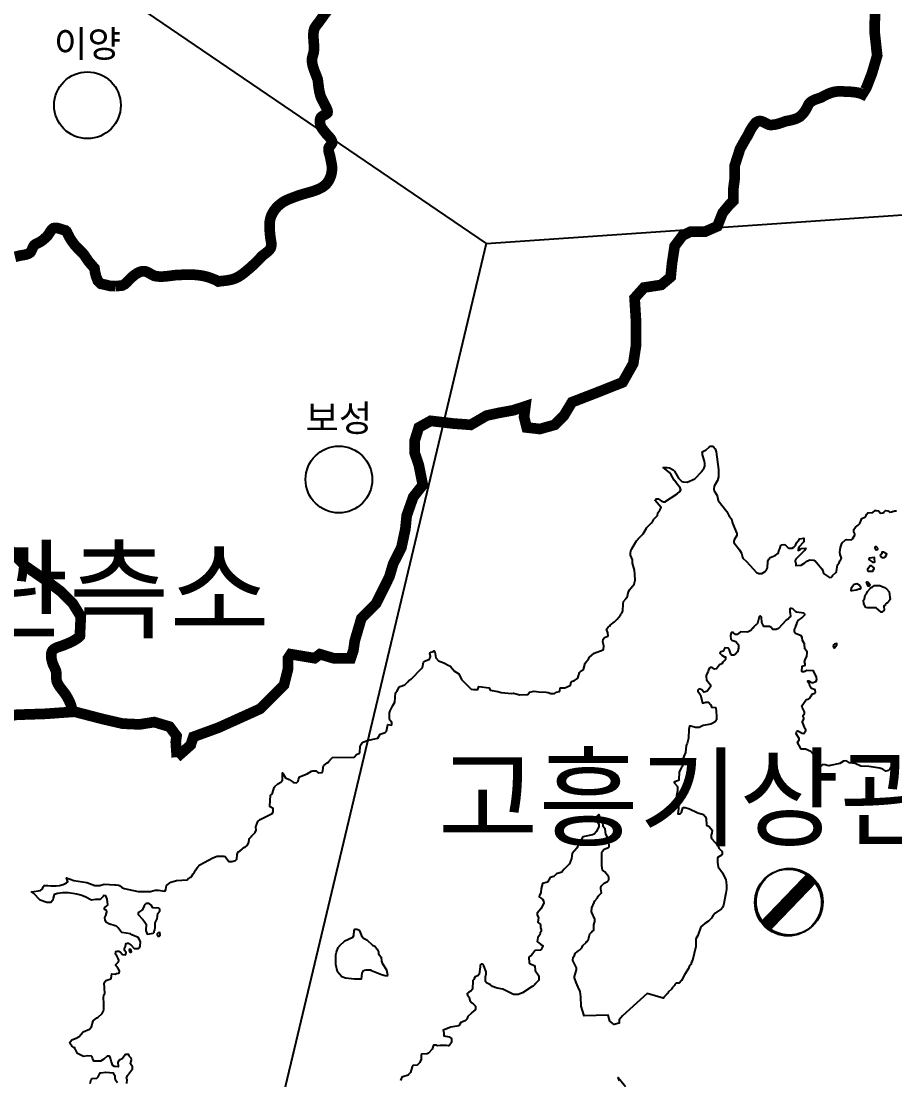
# Model space of a CAD drawing. Header units: millimetres. Extents: x -19392 to 580976, y -49129 to 736091.
# Drawn here: x 196213 to 228973, y 118143 to 157808 of the extents above; entities that cross this region are included whole.
import ezdxf
from ezdxf.enums import TextEntityAlignment as Align

# ---------------------------------------------------------------- set-up
doc = ezdxf.new("R2010")
doc.units = ezdxf.units.MM
for name, color, linetype in [('2121', 7, 'Continuous'), ('2122', 7, 'Continuous'), ('2411', 7, 'Continuous'), ('AWS', 4, 'Continuous'), ('AWS명', 2, 'Continuous'), ('EL', 2, 'Continuous'), ('Point', 1, 'Continuous'), ('관측소명', 3, 'Continuous'), ('기상청', 1, 'Continuous'), ('티센', 6, 'Continuous')]:
    doc.layers.add(name, color=color, linetype=linetype)
doc.styles.get("Standard").update_dxf_attribs({"font": ''})
doc.styles.get('Standard').set_extended_font_data('Gulim')

# ---------------------------------------------------------------- blocks, each defined once
blk = doc.blocks.new('관측소(기상청)')
at = {"layer": '기상청', "const_width": 500}
blk.add_lwpolyline([(821, 874), (-914, -926)], dxfattribs=at)
at = {"layer": '기상청'}
blk.add_circle((-46, -26), 1250, dxfattribs=at)

msp = doc.modelspace()

# ---------------------------------------------------------------- linework, layer by layer
at = {"layer": '2121', "color": 7}
for points in [[(200171, 118010), (200189, 118154), (200157, 118209), (200195, 118310), (200394, 118561), (200393, 118629), (200333, 118710), (200318, 118748), (200347, 118906), (200343, 118954), (200261, 119035), (200248, 119091), (200130, 119090), (199999, 118934), (199890, 118876), (199883, 118857), (199862, 118852), (199843, 118796), (199855, 118665), (199850, 118630), (199735, 118637), (199707, 118639), (199649, 118677), (199594, 118843), (199566, 118957), (199532, 119019), (199513, 119028), (199438, 119031), (199312, 118912), (199192, 118845), (198943, 118842), (198884, 118958), (198871, 119011), (198845, 119034), (198713, 119046), (198545, 119016), (198327, 119128), (198255, 119283), (198255, 119283), (198229, 119307), (198224, 119336), (198183, 119354), (198119, 119408), (198119, 119421), (198052, 119490), (198043, 119538), (198058, 119584), (198109, 119646), (198276, 119709), (198386, 119762), (198538, 119941), (198777, 120038), (198847, 120131), (198918, 120348), (199052, 120463), (199103, 120487), (199247, 120625), (199300, 120724), (199317, 120780), (199318, 121030), (199305, 121205), (199318, 121324), (199350, 121380), (199330, 121780), (199387, 121860), (199570, 121924), (199582, 121939), (199616, 122120), (199735, 122106), (199757, 122113), (199794, 122122), (199863, 122135), (199894, 122157), (199901, 122220), (199856, 122322), (199844, 122322), (199762, 122432), (199768, 122469), (199868, 122563), (199874, 122632), (199855, 122694), (199798, 122794), (199754, 122847), (199754, 122847), (199760, 122953), (199817, 122966), (199873, 122963), (199923, 122935), (200011, 122844), (200123, 122830), (200142, 122851), (200148, 122908), (200092, 122995), (200091, 123070), (200128, 123139), (200140, 123228), (200153, 123252), (200203, 123261), (200228, 123258), (200341, 123190), (200447, 123065), (200609, 123059), (200655, 123092), (200678, 123147), (200684, 123328), (200641, 123415), (200596, 123478), (200358, 123580), (200308, 123614), (199990, 123667), (199945, 123703), (199854, 123833), (199787, 123904), (199735, 123919), (199496, 123983), (199415, 124040), (199361, 124129), (199355, 124229), (199389, 124302), (199427, 124443), (199408, 124482), (199341, 124529), (199341, 124570), (199354, 124597), (199430, 124659), (199462, 124703), (199439, 124915), (199391, 125035), (199306, 125048), (199297, 125029), (199171, 124900), (198996, 124902), (198846, 124879), (198609, 125005), (198448, 125065), (198305, 125105), (197987, 125146), (197762, 125149), (197586, 125123), (197455, 125090), (197409, 124954), (197396, 124879), (197332, 124789), (197182, 124788), (197182, 124788), (196921, 124879), (196682, 125134), (196607, 125186), (196938, 125235), (197008, 125303), (197033, 125378), (197078, 125420), (197209, 125428), (197322, 125414), (197521, 125409), (197656, 125420), (197791, 125459), (197913, 125518), (197967, 125565), (197910, 125708), (198186, 125606), (198677, 125535), (198778, 125503), (198971, 125421), (199159, 125419), (199322, 125479), (199722, 125449), (199735, 125448), (199776, 125448), (199861, 125439), (199901, 125429), (199981, 125362), (200007, 125351), (200014, 125331), (200071, 125306), (200603, 125196), (201058, 125197), (201233, 125254), (201358, 125255), (201513, 125221), (201596, 125218), (201639, 125274), (201664, 125430), (201828, 125549), (202032, 125613), (202432, 125631), (202475, 125683), (202497, 125688), (202536, 125722), (202587, 125734), (202606, 125756), (202661, 125866), (202718, 125929), (202718, 125929), (202749, 126003), (202802, 126066), (202807, 126087), (202891, 126185), (202917, 126200), (203403, 126464), (203566, 126524), (203809, 126525), (203859, 126507), (203997, 126329), (204116, 126320), (204253, 126355), (204297, 126414), (204315, 126583), (204352, 126683), (204421, 126724), (204589, 126859), (204614, 126859), (204695, 126940), (204744, 127053), (204757, 127159), (204769, 127184), (204850, 127266), (204857, 127285), (204993, 127416), (205024, 127498), (205017, 127617), (205092, 127816), (205179, 127898), (205628, 128124), (205659, 128181), (205659, 128181), (205665, 128287), (205659, 128306), (205552, 128371), (205533, 128399), (205557, 128805), (205594, 128843), (205607, 128843), (205636, 128883), (205700, 129099), (205725, 129137), (205833, 129231), (205956, 129297), (206018, 129375), (206014, 129436), (206010, 129642), (206129, 129454), (206262, 129399), (206411, 129290), (206436, 129280), (206542, 129277), (206605, 129333), (206611, 129402), (206654, 129496), (206941, 129610), (207104, 129707), (207151, 129723), (207259, 129723), (207353, 129642), (207498, 129658), (207528, 129712), (207534, 129843), (207534, 129843), (207555, 129905), (207683, 130025), (207740, 130049), (207746, 130069), (207790, 130112), (207790, 130125), (207884, 130219), (208695, 130231), (208782, 130335), (208895, 130388), (208907, 130404), (208924, 130638), (208972, 130738), (209005, 130772), (209042, 130797), (209193, 130854), (209581, 130939), (209679, 131093), (209860, 131160), (209910, 131207), (209959, 131457), (210102, 131426), (210115, 131451), (210115, 131526), (210036, 131625), (210020, 131663), (210027, 131899), (210045, 131963), (210144, 132164), (210219, 132288), (210248, 132645), (210248, 132645), (210314, 132712), (210381, 132851), (210422, 132875), (210604, 132940), (210728, 133072), (210740, 133072), (210747, 133090), (210842, 133152), (211227, 133555), (211258, 133601), (211276, 133659), (211300, 133791), (211372, 133841), (211519, 133908), (211556, 133999), (211543, 134117), (211555, 134143), (211581, 134162), (211668, 134193), (211697, 134216), (211722, 134180), (211756, 133956), (211862, 133844), (212064, 133770), (212249, 133673), (212307, 133643), (212307, 133630), (212458, 133460), (212626, 133359), (212727, 133143), (213091, 132779), (213180, 132768), (213334, 132767), (213354, 132801), (213378, 132886), (213765, 132825), (213797, 132741), (214084, 132695), (214216, 132652), (214616, 132622), (214675, 132625), (214915, 132574), (215193, 132577), (215222, 132593), (215271, 132668), (215453, 132702), (215627, 132676), (215897, 132670), (215978, 132658), (216075, 132616), (216208, 132615), (216283, 132665), (216396, 132690), (216413, 132727), (216420, 132810), (216433, 132835), (216595, 132829), (216802, 132916), (216815, 132934), (216832, 133061), (216844, 133073), (216844, 133073), (216957, 133099), (217087, 133193), (217155, 133399), (217215, 133467), (217293, 133519), (217358, 133750), (217504, 133931), (217513, 133966), (217697, 134133), (218040, 134252), (218052, 134265), (218065, 134409), (218027, 134555), (218038, 134652), (218083, 134720), (218207, 134768), (218219, 134784), (218213, 134890), (218162, 135027), (218218, 135109), (218280, 135159), (218293, 135159), (218293, 135172), (218457, 135309), (218475, 135315), (218506, 135358), (218525, 135365), (218555, 135409), (218692, 135547), (218692, 135572), (218740, 135627), (218740, 135627), (218779, 135710), (218788, 135971), (218802, 136067), (218902, 136179), (218902, 136192), (218933, 136217), (218988, 136441), (219025, 136503), (219194, 136717), (219231, 136868), (219226, 137087), (219211, 137243), (219141, 137502), (219135, 137623), (219065, 137804), (219058, 137858), (219076, 137967), (219110, 138042), (219250, 138277), (219288, 138336), (219350, 138399), (219350, 138411), (219537, 138599), (219655, 138818), (219674, 138837), (219833, 139001), (219903, 139072), (219941, 139144), (220078, 139282), (220090, 139388), (220156, 139482), (220156, 139482), (220179, 139516), (220208, 139589), (219983, 139847), (219983, 139866), (220020, 139907), (220095, 139914), (220214, 139837), (220295, 139802), (220352, 139802), (220813, 140094), (220906, 140181), (220944, 140247), (220918, 140328), (220775, 140513), (220775, 140526), (220699, 140609), (220592, 140814), (220521, 140896), (220286, 141087), (220434, 141086), (220519, 141069), (220660, 141002), (220710, 140946), (220855, 140685), (220980, 140559), (221030, 140544), (221192, 140542), (221474, 140655), (221733, 140934), (221733, 140946), (221823, 141074), (221823, 141074), (221846, 141131), (221852, 141236), (221839, 141319), (221764, 141562), (221764, 141637), (221753, 141672), (221894, 141750), (222005, 141851), (222060, 141885), (222136, 141890), (222171, 141863), (222230, 141787), (222269, 141670), (222366, 141008), (222366, 140733), (222323, 140601), (222199, 140389), (222180, 140286), (222184, 140261), (222203, 140215), (222312, 140040), (222344, 139852), (222677, 139431), (222764, 139263), (222847, 139167), (222885, 138999), (223048, 138611), (223049, 138543), (222943, 138374), (222930, 138311), (222937, 138273), (222937, 138273), (223150, 138000), (223219, 137874), (223257, 137728), (223276, 137688), (223414, 137563), (223790, 137146), (223878, 137115), (223984, 137115), (224109, 137184), (224153, 137231), (224184, 137303), (224202, 137322), (224214, 137565), (224245, 137653), (224301, 137710), (224483, 137784), (224581, 137866), (224606, 137904), (224638, 138011), (224656, 138037), (224693, 138167), (224718, 138192), (224807, 138200), (224855, 138186), (224968, 138074), (225005, 138059), (225125, 138069), (225187, 138100), (225249, 138169), (225286, 138257), (225391, 138387), (225391, 138387), (225398, 138407), (225566, 138436), (225566, 138329), (225554, 138282), (225374, 138106), (225344, 138012), (225354, 137981), (225427, 138015), (225478, 138055), (225638, 138069), (225581, 137970), (225263, 137645), (225232, 137601), (225230, 137556), (225264, 137507), (225258, 137422), (225264, 137413), (225461, 137425), (225601, 137508), (225651, 137565), (225788, 137621), (225938, 137609), (225988, 137584), (226233, 137292), (226276, 137223), (226296, 137117), (226521, 136964), (226602, 136980), (226640, 137018), (226640, 137043), (226764, 137149), (226764, 137149), (226783, 137193), (226826, 137444), (226882, 137512), (226906, 137587), (226954, 137643), (226969, 137694), (226920, 137822), (226906, 137919), (226941, 138083), (226978, 138205), (227004, 138257), (227129, 138375), (227173, 138385), (227348, 138373), (227391, 138407), (227472, 138552), (227472, 138601), (227434, 138676), (227440, 138763), (227496, 138845), (227598, 138925), (227664, 138989), (227732, 139177), (227850, 139221), (227901, 139281), (227907, 139319), (227957, 139382), (228144, 139404), (228237, 139476), (228287, 139476), (228358, 139459), (228358, 139459), (228430, 139377), (228525, 139386), (228556, 139401), (228556, 139414), (228625, 139471), (228706, 139462), (228787, 139418), (228853, 139427), (228969, 139462), (229032, 139456)], [(229014, 129813), (228970, 129790), (228972, 129841), (228957, 129997), (228888, 129991), (228770, 129771), (228739, 129737), (228639, 129702), (228520, 129783), (228414, 129820), (228001, 129882), (227702, 129900), (227482, 129992), (227270, 130023), (227157, 130097), (227044, 130088), (226914, 129990), (226551, 129924), (226551, 129924), (226509, 129911), (226431, 129923), (226358, 129951), (226272, 129952), (226171, 129888), (226110, 129562), (226065, 129522), (226037, 129515), (226029, 129548), (226030, 129838), (226014, 130000), (226051, 130075), (226051, 130163), (225953, 130321), (225921, 130336), (225825, 130449), (225619, 130529), (225442, 130535), (225431, 130583), (225317, 130778), (225386, 130878), (225386, 130935), (225274, 131101), (225299, 131211), (225338, 131213), (225492, 131131), (225555, 131123), (225635, 131229), (225635, 131254), (225610, 131292), (225512, 131546), (225512, 131546), (225509, 131569), (225559, 131660), (225558, 131710), (225521, 131781), (225583, 131872), (225582, 131935), (225501, 132104), (225488, 132153), (225637, 132368), (225677, 132397), (225749, 132420), (225790, 132437), (225836, 132528), (225855, 132568), (225864, 132588), (225967, 132630), (225992, 132655), (225986, 132761), (225842, 132804), (225792, 132864), (225779, 132972), (225710, 133060), (225710, 133091), (225716, 133097), (225754, 133089), (225855, 133024), (225879, 133020), (226016, 133070), (226053, 133136), (226040, 133236), (225921, 133473), (225921, 133473), (225671, 133479), (225577, 133428), (225502, 133424), (225490, 133438), (225495, 133641), (225608, 133678), (225614, 133728), (225589, 133809), (225609, 133878), (225676, 134022), (225688, 134141), (225681, 134178), (225600, 134296), (225586, 134477), (225511, 134609), (225492, 134721), (225455, 134777), (225254, 134870), (225210, 134921), (225210, 135020), (225245, 135092), (225271, 135178), (225284, 135191), (225305, 135274), (225352, 135358), (225481, 135450), (225550, 135511), (225556, 135531), (225595, 135571), (225595, 135596), (225557, 135633), (225557, 135633), (225289, 135667), (225264, 135676), (225145, 135788), (225101, 135804), (225051, 135807), (225038, 135795), (225038, 135668), (225051, 135631), (225058, 135507), (225012, 135460), (225012, 135447), (224971, 135407), (224903, 135363), (224610, 135059), (224521, 135018), (224398, 135011), (224329, 135098), (224278, 135123), (224066, 135129), (223984, 135278), (223971, 135484), (223934, 135515), (223915, 135515), (223890, 135490), (223828, 135240), (223769, 135185), (223756, 135185), (223669, 135099), (223662, 135080), (223644, 135073), (223638, 135054), (223638, 135054), (223573, 134983), (223442, 134920), (223180, 134926), (223115, 134863), (223055, 134826), (222993, 134825), (222923, 134887), (222892, 134900), (222848, 134906), (222836, 134893), (222811, 134774), (222825, 134650), (222856, 134612), (223012, 134569), (223106, 134444), (223113, 134313), (223070, 134176), (222980, 134085), (222939, 134057), (222851, 134050), (222826, 134090), (222768, 134241), (222725, 134312), (222595, 134324), (222532, 134199), (222433, 134173), (222407, 134133), (222483, 134049), (222589, 133996), (222620, 133989), (222627, 133893), (222627, 133893), (222603, 133867), (222603, 133855), (222590, 133855), (222521, 133786), (222484, 133724), (222396, 133686), (222285, 133548), (222210, 133529), (222122, 133591), (222047, 133586), (222022, 133572), (221989, 133502), (221976, 133445), (221904, 133310), (221898, 133259), (221911, 133128), (222055, 132941), (222062, 132922), (222056, 132866), (221931, 132710), (221875, 132679), (221807, 132672), (221731, 132759), (221674, 132784), (221631, 132790), (221581, 132740), (221581, 132702), (221681, 132566), (221757, 132259), (221883, 132297), (221983, 132292), (221983, 132292), (222071, 132198), (222096, 132104), (222245, 132095), (222258, 132079), (222283, 131787), (222285, 131636), (222235, 131558), (222127, 131500), (222073, 131473), (221780, 131413), (221642, 131347), (221498, 131346), (221326, 131396), (221273, 131396), (221249, 131264), (221238, 130946), (221180, 130747), (221149, 130672), (221127, 130407), (221028, 130170), (221010, 129901), (220973, 129851), (220891, 129685), (220879, 129381), (220865, 129355), (220790, 129336), (220700, 129294), (220706, 129254), (220825, 129132), (220825, 128976), (220783, 128782), (220783, 128782), (220808, 128526), (220865, 128376), (220866, 128301), (220835, 128107), (220929, 128108), (220972, 128164), (221022, 128333), (221041, 128352), (221115, 128352), (221278, 128297), (221585, 128148), (221797, 128086), (221879, 127999), (221898, 127917), (221905, 127680), (222005, 127631), (222118, 127500), (222112, 127381), (222081, 127319), (222081, 127218), (222100, 127184), (222332, 126920), (222376, 126826), (222482, 126711), (222496, 126683), (222502, 126588), (222478, 126560), (222353, 126485), (222328, 126451), (222322, 126294), (222353, 126126), (222353, 126126), (222510, 125905), (222631, 125633), (222649, 125559), (222662, 125415), (222657, 125292), (222637, 125138), (222553, 124690), (222515, 124596), (222472, 124546), (222234, 124383), (222153, 124289), (222104, 124201), (221992, 124085), (221850, 123996), (221693, 123874), (221588, 123556), (221513, 123430), (221508, 123137), (221385, 122620), (221353, 122555), (221329, 122468), (221260, 122386), (221236, 122311), (221080, 122080), (220975, 121867), (220882, 121769), (220775, 121759), (220757, 121747), (220726, 121716), (220719, 121684), (220626, 121590), (220626, 121590), (220610, 121551), (220477, 121422), (220477, 121409), (220439, 121384), (220439, 121371), (220340, 121271), (220340, 121258), (220302, 121206), (220289, 121202), (220289, 121202), (219687, 121384), (218759, 120541), (218639, 120385), (218639, 120264), (218447, 120215), (218291, 120335), (218221, 120562), (217328, 120541), (217207, 120902), (217196, 121252), (217172, 121457), (217093, 121621), (217019, 121785), (216958, 121971), (216962, 122018), (217038, 122259), (217031, 122341), (216905, 122608), (216917, 122740), (216960, 122803), (216992, 122878), (217075, 122953), (217146, 123001), (217241, 123091), (217278, 123179), (217396, 123289), (217397, 123314), (217431, 123329), (217431, 123341), (217483, 123416), (217533, 123616), (217597, 123675), (217609, 123675), (217609, 123687), (217682, 123748), (217681, 123948), (217710, 124039), (217725, 124061), (217724, 124161), (217610, 124418), (217604, 124446), (217611, 124585), (217701, 124786), (217720, 124849), (217720, 124849), (217822, 124968), (217847, 125030), (217859, 125030), (217859, 125042), (217971, 125155), (217944, 125299), (217945, 125362), (217977, 125418), (218076, 125506), (218201, 125568), (218241, 125616), (218251, 125662), (218244, 125743), (218231, 125766), (218094, 125931), (218012, 125993), (217992, 126174), (217985, 126468), (217992, 126646), (218003, 126692), (218072, 126786), (218240, 126849), (218259, 126868), (218246, 127068), (218201, 127230), (218138, 127349), (218113, 127530), (218031, 127629), (218019, 127804), (217911, 127986), (217886, 128069), (217886, 128069), (217855, 128072), (217849, 128053), (217836, 128053), (217793, 127997), (217781, 127879), (217794, 127841), (217868, 127723), (217875, 127629), (217784, 127446), (217695, 127351), (217633, 127322), (217270, 127246), (217123, 126988), (217053, 126826), (216873, 126620), (216855, 126432), (216768, 126232), (216562, 126022), (216550, 126019), (216550, 126006), (216481, 125922), (216415, 125893), (216282, 125859), (216182, 125762), (216051, 125720), (215952, 125554), (215764, 125498), (215715, 125316), (215703, 125166), (215645, 125046), (215635, 125003), (215635, 125003), (215648, 124985), (215766, 124910), (215804, 124854), (215811, 124767), (215699, 124548), (215556, 124391), (215556, 124316), (215612, 124222), (215582, 124054), (215688, 123960), (215682, 123836), (215714, 123773), (215714, 123705), (215677, 123654), (215659, 123580), (215584, 123479), (215560, 123320), (215703, 123210), (215772, 123176), (215779, 123148), (215707, 123021), (215673, 123001), (215492, 122985), (215355, 122816), (215256, 122753), (215243, 122728), (215256, 122537), (215281, 122507), (215475, 122416), (215482, 122242), (215620, 122041), (215620, 122041), (215620, 121886), (215608, 121861), (215493, 121750), (215493, 121738), (215471, 121729), (215471, 121717), (215425, 121668), (215413, 121668), (215407, 121649), (215380, 121641), (215016, 121397), (214848, 121340), (214673, 121339), (214272, 121538), (214060, 121581), (213884, 121643), (213809, 121705), (213666, 121773), (213622, 121823), (213627, 121999), (213650, 122113), (213645, 122186), (213557, 122419), (213527, 122463), (213501, 122475), (213463, 122472), (213426, 122435), (213426, 122372), (213383, 122097), (213333, 122037), (213233, 121997), (213233, 121997), (213199, 121946), (213187, 121908), (213147, 121859), (213142, 121534), (213079, 121465), (212999, 121433), (212936, 121384), (212955, 121321), (213017, 121240), (213031, 121115), (213111, 121026), (213179, 120976), (213250, 120897), (213245, 120803), (213232, 120772), (213160, 120700), (213098, 120656), (213098, 120643), (212964, 120515), (212920, 120421), (212858, 120358), (212696, 120295), (212621, 120170), (212328, 120113), (212041, 119999), (212066, 119905), (212066, 119787), (212267, 119753), (212336, 119706), (212354, 119669), (212349, 119545), (212349, 119545), (212275, 119441), (212242, 119419), (212161, 119432), (211930, 119424), (211824, 119411), (211781, 119436), (211680, 119436), (211619, 119286), (211482, 119145), (211432, 119119), (211226, 119109), (211207, 119078), (211208, 118884), (211189, 118866), (211158, 118797), (211058, 118690), (210909, 118678), (210871, 118627), (210839, 118500), (210811, 118424), (210787, 118392), (210723, 118336), (210723, 118323), (210491, 118238), (210435, 118119)], [(198795, 118007), (198840, 118150), (198884, 118187), (199053, 118204), (199103, 118259), (199174, 118402), (199206, 118400), (199384, 118426), (199664, 118408), (199664, 118408), (199670, 118383), (199720, 118308), (199726, 118189), (199735, 118164), (199739, 118152), (199821, 118043)], [(218645, 118104), (218595, 118225), (218664, 118152), (218871, 117892)]]:
    msp.add_lwpolyline(points, dxfattribs=at)
at = {"layer": '2122', "color": 7}
for points in [[(228337, 138059), (228289, 138113), (228241, 138117), (228219, 138098), (228221, 138061), (228250, 138016), (228283, 138005), (228330, 138030), (228337, 138061), (228339, 138061), (228341, 138061), (228341, 138061)], [(228111, 137700), (228006, 137685), (228000, 137641), (228138, 137539), (228200, 137539), (228218, 137549), (228215, 137681), (228206, 137714), (228111, 137700), (228111, 137700)], [(228431, 137811), (228492, 137868), (228492, 137930), (228542, 137924), (228655, 137862), (228648, 137806), (228613, 137739), (228562, 137696), (228504, 137695), (228469, 137708), (228443, 137745), (228431, 137811), (228431, 137811)], [(227973, 137308), (228026, 137372), (228044, 137416), (228069, 137419), (228182, 137323), (228180, 137286), (228152, 137223), (228133, 137192), (228120, 137188), (227989, 137191), (227957, 137235), (227957, 137291), (227973, 137308), (227973, 137308)], [(227515, 136717), (227440, 136708), (227411, 136673), (227405, 136652), (227335, 136564), (227329, 136477), (227373, 136474), (227520, 136500), (227640, 136536), (227691, 136534), (227703, 136546), (227704, 136615), (227674, 136638), (227660, 136669), (227553, 136721), (227515, 136717), (227515, 136717)], [(227832, 136170), (227854, 136298), (227906, 136355), (227952, 136436), (228060, 136560), (228066, 136579), (228125, 136604), (228216, 136664), (228409, 136662), (228585, 136594), (228666, 136544), (228760, 136432), (228765, 136414), (228792, 136141), (228724, 136044), (228686, 136006), (228661, 136006), (228626, 135966), (228605, 135920), (228562, 135906), (228555, 135887), (228569, 135738), (228483, 135667), (228457, 135662), (228274, 135830), (227943, 135823), (227887, 135841), (227805, 135972), (227799, 136109), (227832, 136170), (227832, 136170)], [(227931, 136721), (227915, 136785), (227921, 136804), (227969, 136794), (228028, 136720), (228040, 136685), (228022, 136635), (227972, 136641), (227931, 136721), (227931, 136721)], [(226669, 134416), (226661, 134373), (226668, 134350), (226686, 134331), (226705, 134335), (226798, 134438), (226792, 134491), (226705, 134469), (226674, 134438), (226669, 134416), (226669, 134416)], [(200768, 124169), (200831, 124091), (200900, 123979), (200882, 123741), (200939, 123604), (201023, 123609), (201158, 123636), (201201, 123679), (201204, 123720), (201223, 123751), (201240, 123867), (201243, 124024), (201309, 124174), (201336, 124374), (201417, 124480), (201417, 124537), (201373, 124574), (201154, 124586), (201085, 124692), (201016, 124748), (200904, 124744), (200861, 124709), (200823, 124659), (200748, 124497), (200736, 124497), (200629, 124425), (200605, 124384), (200599, 124340), (200768, 124169), (200768, 124169)], [(208979, 123542), (209055, 123450), (209180, 123394), (209387, 123189), (209469, 123146), (209563, 123040), (209607, 122940), (209607, 122865), (209714, 122734), (209727, 122584), (209752, 122516), (209909, 122259), (209947, 122079), (209941, 122029), (209859, 122039), (209724, 122080), (209353, 122224), (209341, 122249), (209134, 122251), (209084, 122245), (209022, 122213), (208988, 122140), (208960, 121920), (208710, 121919), (208379, 121955), (208241, 121999), (208144, 122102), (208078, 122191), (208009, 122460), (208006, 122704), (208017, 122826), (208017, 122826), (208039, 122928), (208102, 123097), (208144, 123153), (208144, 123166), (208350, 123354), (208655, 123493), (208693, 123549), (208698, 123736), (208723, 123786), (208804, 123787), (208873, 123762), (208930, 123675), (208979, 123542), (208979, 123542)], [(201388, 123530), (201426, 123580), (201413, 123668), (201351, 123656), (201313, 123618), (201313, 123580), (201339, 123530), (201388, 123530), (201388, 123530)], [(200274, 122965), (200304, 122921), (200336, 122921), (200348, 122934), (200341, 122993), (200316, 123021), (200272, 123033), (200260, 122999), (200274, 122965), (200274, 122965)]]:
    msp.add_lwpolyline(points, dxfattribs=at)
at = {"layer": '2411', "const_width": 400}
for points in [[(228248, 158802), (228212, 157428), (228311, 156521), (228113, 155848), (227907, 155316), (227757, 155074), (227755, 155075), (227709, 155092), (227663, 155107), (227615, 155120), (227566, 155131), (227517, 155140), (227467, 155147), (227416, 155153), (227365, 155158), (227313, 155162), (227262, 155164), (227210, 155166), (227159, 155167), (227120, 155168), (227120, 155168), (227069, 155173), (227019, 155176), (226969, 155179), (226918, 155179), (226868, 155178), (226819, 155175), (226769, 155170), (226758, 155168), (226709, 155160), (226661, 155149), (226613, 155135), (226566, 155120), (226519, 155102), (226473, 155083), (226426, 155062), (226381, 155041), (226335, 155018), (226290, 154994), (226245, 154970), (226200, 154946), (226192, 154942), (226142, 154925), (226091, 154909), (226040, 154891), (225991, 154873), (225942, 154853), (225897, 154830), (225854, 154805), (225814, 154776), (225779, 154743), (225749, 154706), (225740, 154693), (225717, 154649), (225695, 154604), (225694, 154603), (225671, 154558), (225671, 154558), (225646, 154513), (225619, 154469), (225592, 154426), (225562, 154385), (225531, 154345), (225498, 154308), (225462, 154273), (225425, 154242), (225423, 154241), (225384, 154213), (225342, 154189), (225298, 154168), (225252, 154149), (225205, 154133), (225156, 154119), (225106, 154106), (225056, 154094), (225005, 154084), (224954, 154074), (224903, 154064), (224880, 154060), (224832, 154042), (224783, 154025), (224734, 154007), (224685, 153991), (224636, 153975), (224587, 153961), (224538, 153948), (224489, 153937), (224440, 153929), (224391, 153924), (224343, 153921), (224294, 153922), (224269, 153924), (224219, 153943), (224169, 153967), (224169, 153967), (224120, 153992), (224070, 154017), (224022, 154039), (223975, 154056), (223930, 154066), (223887, 154065), (223862, 154060), (223812, 154040), (223766, 154012), (223759, 154005), (223725, 153968), (223693, 153930), (223664, 153890), (223635, 153848), (223608, 153806), (223581, 153764), (223568, 153743), (223543, 153696), (223519, 153647), (223495, 153598), (223471, 153550), (223446, 153503), (223420, 153460), (223391, 153422), (223381, 153403), (223168, 153021), (222962, 152376), (222962, 151873), (222912, 151476), (222912, 151072), (222764, 150924), (222516, 150626), (222317, 150123), (221864, 149925), (221318, 149925), (221014, 149776), (220716, 149379), (220617, 148727), (220567, 148224), (220213, 147927), (219568, 147828), (219214, 147431), (219264, 146630), (219264, 146177), (219264, 145631), (219164, 144979), (218768, 144278), (217769, 143881), (216869, 143534), (216564, 143031), (216217, 142684), (215664, 142528), (215168, 142585), (215069, 142981), (215119, 143378), (214665, 143229), (214120, 143130), (213666, 143031), (213071, 142684), (212419, 142733), (211569, 142833), (211123, 142585), (210967, 142082), (210967, 141635), (211123, 141182), (211272, 140431), (210917, 139984), (210669, 139283), (210620, 138787), (210471, 138086), (210166, 137483), (210018, 136987), (209522, 135988), (208969, 135436), (208721, 134586), (208671, 134238), (208572, 133941), (207920, 133941), (207417, 134090), (207219, 133941), (206921, 133991), (206319, 134090), (206220, 133941), (206220, 133537), (206071, 132942), (205171, 132042), (203620, 131341), (202670, 130994), (202571, 130689), (202050, 130229)], [(199751, 147879), (199751, 147879), (200005, 147905), (200098, 147957), (200186, 148034), (200217, 148070), (200250, 148108), (200285, 148143), (200321, 148177), (200345, 148197), (200345, 148197), (200385, 148233), (200426, 148268), (200469, 148302), (200513, 148333), (200558, 148361), (200604, 148386), (200650, 148407), (200697, 148424), (200744, 148435), (200791, 148441), (200832, 148441), (200876, 148431), (200921, 148416), (200966, 148395), (201011, 148371), (201056, 148346), (201102, 148319), (201148, 148294), (201194, 148272), (201197, 148270), (201244, 148259), (201292, 148250), (201340, 148244), (201389, 148241), (201438, 148239), (201488, 148239), (201538, 148241), (201588, 148245), (201639, 148249), (201690, 148254), (201741, 148260), (201792, 148267), (201843, 148273), (201894, 148280), (201945, 148286), (201996, 148292), (201996, 148292), (202024, 148295), (202074, 148297), (202124, 148300), (202174, 148302), (202224, 148304), (202275, 148307), (202325, 148309), (202375, 148310), (202425, 148311), (202475, 148312), (202525, 148312), (202575, 148311), (202625, 148310), (202675, 148308), (202725, 148305), (202774, 148300), (202824, 148295), (202827, 148295), (202876, 148289), (202926, 148283), (202976, 148275), (203025, 148267), (203074, 148257), (203118, 148246), (203167, 148234), (203214, 148220), (203262, 148204), (203309, 148188), (203356, 148170), (203403, 148152), (203449, 148134), (203496, 148115), (203542, 148095), (203604, 148055), (203655, 148062), (203705, 148068), (203756, 148073), (203806, 148079), (203857, 148085), (203907, 148092), (203957, 148099), (204006, 148108), (204055, 148117), (204103, 148129), (204151, 148142), (204197, 148157), (204243, 148174), (204252, 148178), (204297, 148199), (204297, 148199), (204341, 148222), (204384, 148247), (204426, 148273), (204468, 148301), (204509, 148330), (204549, 148361), (204589, 148392), (204628, 148424), (204667, 148457), (204705, 148490), (204724, 148506), (204763, 148537), (204801, 148570), (204838, 148603), (204875, 148636), (204911, 148670), (204948, 148705), (204984, 148740), (205019, 148775), (205055, 148811), (205090, 148846), (205125, 148882), (205160, 148918), (205195, 148954), (205230, 148990), (205265, 149026), (205306, 149056), (205349, 149088), (205392, 149121), (205433, 149154), (205472, 149188), (205507, 149224), (205538, 149261), (205563, 149300), (205581, 149342), (205585, 149356), (205585, 149356), (205592, 149401), (205593, 149449), (205590, 149499), (205583, 149550), (205575, 149602), (205566, 149654), (205557, 149707), (205554, 149736), (205549, 149787), (205544, 149839), (205540, 149891), (205535, 149942), (205532, 149994), (205529, 150046), (205527, 150097), (205527, 150148), (205528, 150198), (205531, 150248), (205536, 150297), (205543, 150346), (205553, 150393), (205566, 150440), (205581, 150485), (205589, 150507), (205609, 150553), (205631, 150598), (205655, 150642), (205682, 150685), (205711, 150727), (205742, 150768), (205774, 150807), (205809, 150845), (205845, 150881), (205883, 150915), (205922, 150947), (205943, 150965), (205943, 150965), (205982, 150995), (206022, 151022), (206064, 151048), (206107, 151072), (206152, 151094), (206197, 151116), (206243, 151136), (206290, 151155), (206338, 151174), (206386, 151192), (206434, 151210), (206482, 151228), (206530, 151246), (206579, 151263), (206591, 151268), (206641, 151285), (206692, 151301), (206744, 151317), (206796, 151332), (206849, 151347), (206901, 151362), (206954, 151377), (207006, 151392), (207059, 151407), (207110, 151423), (207161, 151439), (207211, 151456), (207261, 151474), (207309, 151493), (207356, 151512), (207401, 151533), (207445, 151556), (207487, 151579), (207528, 151605), (207566, 151632), (207602, 151661), (207602, 151661), (207636, 151692), (207667, 151725), (207696, 151761), (207722, 151799), (207726, 151805), (207752, 151847), (207775, 151891), (207796, 151937), (207814, 151985), (207830, 152033), (207843, 152083), (207854, 152133), (207862, 152184), (207866, 152235), (207868, 152285), (207867, 152328), (207864, 152378), (207858, 152427), (207850, 152477), (207840, 152527), (207830, 152576), (207819, 152626), (207815, 152649), (207805, 152698), (207795, 152747), (207790, 152767), (207775, 152818), (207760, 152869), (207748, 152920), (207740, 152969), (207738, 153018), (207746, 153064), (207750, 153072), (207778, 153114), (207812, 153154), (207844, 153194), (207844, 153194), (207868, 153234), (207869, 153241), (207870, 153283), (207860, 153325), (207840, 153367), (207812, 153409), (207778, 153452), (207741, 153495), (207701, 153537), (207662, 153580), (207625, 153623), (207611, 153641), (207578, 153682), (207546, 153723), (207515, 153764), (207487, 153806), (207462, 153849), (207443, 153893), (207430, 153939), (207426, 153958), (207418, 154010), (207416, 154063), (207422, 154114), (207434, 154163), (207454, 154207), (207488, 154238), (207533, 154267), (207582, 154293), (207629, 154318), (207669, 154346), (207698, 154377), (207699, 154383), (207702, 154425), (207694, 154471), (207677, 154519), (207654, 154569), (207654, 154569), (207628, 154619), (207600, 154669), (207589, 154693), (207567, 154738), (207544, 154782), (207521, 154827), (207497, 154871), (207475, 154916), (207454, 154961), (207448, 154977), (207432, 155024), (207419, 155072), (207407, 155120), (207396, 155169), (207387, 155218), (207379, 155267), (207371, 155317), (207365, 155367), (207358, 155417), (207352, 155467), (207346, 155517), (207340, 155568), (207333, 155618), (207318, 155664), (207300, 155713), (207281, 155763), (207262, 155812), (207242, 155861), (207223, 155911), (207205, 155960), (207187, 156009), (207171, 156058), (207156, 156107), (207143, 156156), (207133, 156205), (207125, 156253), (207125, 156253), (207120, 156302), (207119, 156350), (207121, 156398), (207128, 156446), (207139, 156493), (207147, 156519), (207163, 156566), (207169, 156590), (207180, 156639), (207187, 156688), (207191, 156739), (207193, 156790), (207193, 156841), (207192, 156893), (207189, 156945), (207185, 156997), (207182, 157049), (207178, 157101), (207174, 157153), (207172, 157204), (207171, 157255), (207171, 157304), (207173, 157354), (207178, 157402), (207186, 157449), (207197, 157495), (207212, 157539), (207221, 157556), (207245, 157597), (207273, 157637), (207302, 157677), (207334, 157715), (207349, 157734), (207768, 158312)], [(195982, 148978), (196031, 148990), (196079, 149002), (196128, 149015), (196176, 149028), (196223, 149035), (196276, 149043), (196329, 149051), (196380, 149062), (196429, 149075), (196475, 149092), (196517, 149113), (196555, 149141), (196566, 149155), (196592, 149196), (196614, 149242), (196634, 149290), (196655, 149337), (196680, 149382), (196709, 149421), (196739, 149443), (196782, 149467), (196827, 149489), (196874, 149511), (196919, 149533), (196951, 149554), (196992, 149583), (197032, 149613), (197071, 149645), (197108, 149678), (197144, 149713), (197180, 149749), (197214, 149786), (197238, 149820), (197238, 149820), (197268, 149866), (197296, 149912), (197325, 149955), (197356, 149995), (197388, 150028), (197424, 150052), (197466, 150062), (197512, 150063), (197561, 150057), (197612, 150046), (197663, 150031), (197715, 150014), (197767, 149997), (197817, 149982), (197825, 149981), (197873, 149968), (197875, 149967), (197910, 149936), (197936, 149891), (197957, 149842), (197977, 149806), (198000, 149762), (198023, 149717), (198047, 149673), (198051, 149666), (198077, 149624), (198105, 149582), (198133, 149541), (198163, 149500), (198193, 149460), (198224, 149421), (198228, 149417), (198260, 149379), (198294, 149342), (198329, 149306), (198364, 149271), (198364, 149271), (198400, 149235), (198436, 149200), (198471, 149165), (198506, 149129), (198541, 149093), (198575, 149056), (198583, 149043), (198610, 148998), (198619, 148982), (198749, 148797), (198962, 148553), (198984, 148406), (199016, 148266), (199090, 148076), (199196, 147970), (199344, 147938), (199567, 147884), (199751, 147879)], [(195571, 138227), (196347, 137409), (197129, 136866), (197708, 136436), (198138, 136006), (198449, 135504), (198414, 134763), (198410, 134759), (198372, 134726), (198332, 134695), (198290, 134665), (198247, 134637), (198203, 134610), (198158, 134585), (198156, 134584), (198112, 134560), (198068, 134538), (198022, 134517), (197976, 134498), (197930, 134479), (197883, 134460), (197837, 134441), (197790, 134422), (197783, 134419), (197731, 134402), (197678, 134385), (197625, 134367), (197575, 134349), (197526, 134328), (197482, 134306), (197442, 134280), (197408, 134251), (197381, 134217), (197369, 134194), (197353, 134150), (197344, 134103), (197344, 134103), (197340, 134053), (197341, 134001), (197346, 133948), (197355, 133894), (197367, 133840), (197381, 133788), (197388, 133763), (197406, 133716), (197426, 133671), (197447, 133625), (197469, 133579), (197490, 133533), (197509, 133487), (197524, 133440), (197530, 133392), (197533, 133342), (197534, 133291), (197534, 133240), (197535, 133190), (197538, 133141), (197545, 133092), (197555, 133059), (197573, 133015), (197595, 132971), (197620, 132929), (197647, 132887), (197676, 132846), (197707, 132806), (197738, 132765), (197770, 132725), (197802, 132684), (197834, 132644), (197864, 132602), (197892, 132560), (197907, 132536), (197933, 132492), (197933, 132492), (197958, 132448), (197982, 132403), (198005, 132358), (198027, 132312), (198047, 132266), (198065, 132219), (198082, 132172), (198096, 132125), (198108, 132077), (198117, 132028), (198117, 132018), (198112, 131962), (198107, 131927), (197130, 131857), (196039, 131821), (195076, 131666)], [(202050, 130229), (202011, 130796), (202039, 131027), (201780, 131374), (201202, 131547), (200653, 131460), (200018, 131489), (199267, 131662), (198112, 131962)]]:
    msp.add_lwpolyline(points, dxfattribs=at)
at = {"layer": 'AWS'}
for centre in [(198698, 154657), (208128, 140636)]:
    msp.add_circle(centre, 1250, dxfattribs=at)
at = {"layer": '기상청'}
msp.add_circle((225020, 124814), 1250, dxfattribs=at)
at = {"layer": '티센'}
for points in [[(198478, 159808), (213645, 149483)], [(213645, 149483), (239982, 151289)], [(213645, 149483), (202745, 103779)]]:
    msp.add_lwpolyline(points, dxfattribs=at)

# ---------------------------------------------------------------- block references
at = {"layer": 'Point'}
msp.add_blockref('관측소(기상청)', (225020, 124814), dxfattribs=at)

# ---------------------------------------------------------------- texts
at = {"layer": 'AWS명'}
for s, p in [('이양', (198698, 156157)), ('보성', (208128, 142136))]:
    msp.add_text(s, height=1000, dxfattribs=at).set_placement(p, align=Align.BOTTOM_CENTER)
at = {"layer": 'EL'}
msp.add_text('0.000', height=2.5, dxfattribs=at).set_placement((225020, 124813), align=Align.TOP_CENTER)
at = {"layer": '관측소명'}
for s, p in [('장흥기상관측소', (192361, 134103)), ('고흥기상관측소', (225020, 126314))]:
    msp.add_text(s, height=3000, dxfattribs=at).set_placement(p, align=Align.BOTTOM_CENTER)

doc.saveas('drawing.dxf')
